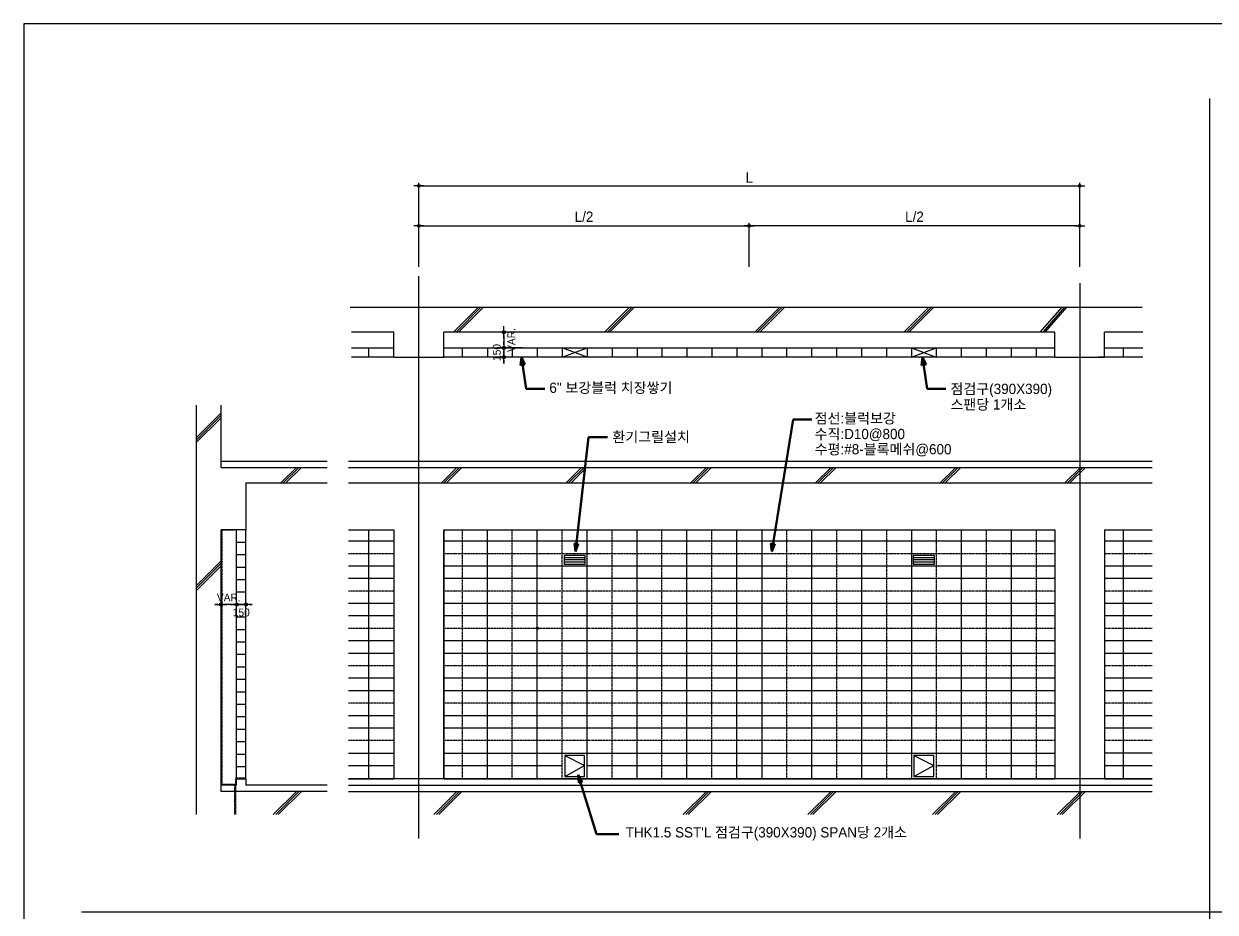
# Model space of a CAD drawing. Header units: millimetres. Extents: x 0 to 42000, y 0 to 29700.
# Drawn here: x 0 to 19108, y 15442 to 29700 of the extents above; entities that cross this region are included whole.
import ezdxf

# ---------------------------------------------------------------- set-up
doc = ezdxf.new("R2010")
doc.units = ezdxf.units.MM
for name, pattern in [('CEN', [35, 30, -2, 1, -2]), ('DASH_1', [55, 50, -2, 1, -2]), ('DASH_3', [3, 2, -1]), ('DASH_4', [3, 2, -1])]:
    doc.linetypes.add(name, pattern=pattern)
for name, color, linetype in [('1', 1, 'Continuous'), ('3', 3, 'Continuous'), ('3TEX', 3, 'Continuous'), ('4', 4, 'Continuous'), ('7', 7, 'Continuous'), ('7DIM', 9, 'Continuous'), ('9', 9, 'Continuous'), ('CEN', 1, 'CEN'), ('COL', 2, 'Continuous'), ('DIM', 7, 'Continuous'), ('SY', 1, 'Continuous')]:
    doc.layers.add(name, color=color, linetype=linetype)
doc.styles.add('1', font='')
doc.styles.add('나눔고딕', font='')
doc.styles.add('돋움', font='')
doc.styles.get('1').set_extended_font_data('Dotum')
doc.styles.get('나눔고딕').set_extended_font_data('Dotum')
doc.styles.get('돋움').set_extended_font_data('Dotum')
doc.dimstyles.new('DIM1', dxfattribs={"dimtxt": 3.5, "dimasz": 0.8, "dimexe": 1, "dimexo": 3, "dimgap": 1, "dimtad": 1, "dimdec": 0, "dimzin": 1, "dimlunit": 6, "dimtxsty": '나눔고딕', "dimblk": 'DIMDOT', "dimcen": 1, "dimclrd": 256, "dimclre": 256, "dimclrt": 3, "dimadec": 0, "dimazin": 0, "dimtfac": 1, "dimtdec": 0, "dimtix": 1, "dimtmove": 2, "dimatfit": 3, "dimldrblk": 'DIMDOT', "dimfxl": 1, "dimtolj": 1, "dimarcsym": 0})
doc.dimstyles.new('SAMOO-3', dxfattribs={"dimscale": 300, "dimtxt": 3.0005, "dimasz": 1, "dimexe": 2, "dimexo": 2, "dimgap": 1, "dimtad": 1, "dimdec": 0, "dimdsep": 46, "dimlunit": 6, "dimtxsty": '1', "dimblk1": 'DIMDOT', "dimblk2": 'DIMDOT', "dimsah": 1, "dimcen": 2.5, "dimdle": 1.5, "dimclrd": 8, "dimclre": 8, "dimclrt": 3, "dimadec": 0, "dimazin": 0, "dimtfac": 1, "dimtdec": 0, "dimtix": 1, "dimtmove": 2, "dimatfit": 3, "dimldrblk": 'DIMDOT', "dimfxl": 1, "dimtvp": 1, "dimtolj": 1, "dimtzin": 0, "dimarcsym": 0})

# ---------------------------------------------------------------- blocks, each defined once
blk = doc.blocks.new('DIMDOT')
at = {"color": 0}
blk.add_line((-2, 0), (2, 0), dxfattribs=at)
for radius in [0.5, 0.25]:
    blk.add_circle((0, 0), radius, dxfattribs=at)
blk = doc.blocks.new('*D3178')
at = {"layer": '7DIM', "lineweight": -2, "transparency": 16777216}
for p, q in [((6335, 25800), (6335, 26508)), ((6375, 26458), (11595, 26458)), ((11635, 25800), (11635, 26508))]:
    blk.add_line(p, q, dxfattribs=at)
at = {"layer": 'Defpoints', "color": 0, "transparency": 16777216}
for p in [(11635, 26458), (6335, 25650), (11635, 25650)]:
    blk.add_point(p, dxfattribs=at)
at = {"layer": '7DIM', "lineweight": -2, "transparency": 16777216, "xscale": 40, "yscale": 40, "zscale": 40, "rotation": 180}
blk.add_blockref('DIMDOT', (6335, 26458), dxfattribs=at)
at = {"layer": '7DIM', "lineweight": -2, "transparency": 16777216, "xscale": 40, "yscale": 40, "zscale": 40}
blk.add_blockref('DIMDOT', (11635, 26458), dxfattribs=at)
at = {"layer": '7DIM', "color": 3, "transparency": 16777216, "insert": (8985, 26603), "char_height": 165, "attachment_point": 5, "style": '나눔고딕'}
blk.add_mtext('\\A1;L/2', dxfattribs=at)
blk = doc.blocks.new('*D3179')
at = {"layer": '7DIM', "lineweight": -2, "transparency": 16777216}
for p, q in [((6335, 25800), (6335, 27150)), ((16935, 25800), (16935, 27150)), ((6375, 27100), (16895, 27100))]:
    blk.add_line(p, q, dxfattribs=at)
at = {"layer": 'Defpoints', "color": 0, "transparency": 16777216}
for p in [(16935, 27100), (6335, 25650), (16935, 25650)]:
    blk.add_point(p, dxfattribs=at)
at = {"layer": '7DIM', "lineweight": -2, "transparency": 16777216, "xscale": 40, "yscale": 40, "zscale": 40, "rotation": 180}
blk.add_blockref('DIMDOT', (6335, 27100), dxfattribs=at)
at = {"layer": '7DIM', "lineweight": -2, "transparency": 16777216, "xscale": 40, "yscale": 40, "zscale": 40}
blk.add_blockref('DIMDOT', (16935, 27100), dxfattribs=at)
at = {"layer": '7DIM', "color": 3, "transparency": 16777216, "insert": (11635, 27232), "char_height": 165, "attachment_point": 5, "style": '나눔고딕'}
blk.add_mtext('\\A1;L', dxfattribs=at)
blk = doc.blocks.new('*D3180')
at = {"layer": '7DIM', "lineweight": -2, "transparency": 16777216}
for p, q in [((11635, 25800), (11635, 26508)), ((16895, 26458), (11675, 26458)), ((16935, 25800), (16935, 26508))]:
    blk.add_line(p, q, dxfattribs=at)
at = {"layer": 'Defpoints', "color": 0, "transparency": 16777216}
for p in [(11635, 26458), (11635, 25650), (16935, 25650)]:
    blk.add_point(p, dxfattribs=at)
at = {"layer": '7DIM', "lineweight": -2, "transparency": 16777216, "xscale": 40, "yscale": 40, "zscale": 40}
for p, rotation in [((11635, 26458), 179.9999999636743), ((16935, 26458), 359.9999999636743)]:
    blk.add_blockref('DIMDOT', p, dxfattribs=dict(at, rotation=rotation))
at = {"layer": '7DIM', "color": 3, "transparency": 16777216, "insert": (14285, 26603), "char_height": 165, "attachment_point": 5, "rotation": 360, "style": '나눔고딕'}
blk.add_mtext('\\A1;L/2', dxfattribs=at)
blk = doc.blocks.new('*D3181')
at = {"layer": 'Defpoints', "color": 0, "transparency": 16777216}
for p in [(8098, 24750), (7698, 24500), (8098, 24500)]:
    blk.add_point(p, dxfattribs=at)
at = {"layer": 'DIM', "color": 8, "lineweight": -2, "transparency": 16777216}
for p, q in [((7998, 24750), (7598, 24750)), ((7698, 24700), (7698, 24550)), ((7998, 24500), (7598, 24500))]:
    blk.add_line(p, q, dxfattribs=at)
at = {"layer": 'DIM', "color": 8, "lineweight": -2, "transparency": 16777216, "xscale": 50, "yscale": 50, "zscale": 50}
for p, rotation in [((7698, 24750), 90), ((7698, 24500), 270)]:
    blk.add_blockref('DIMDOT', p, dxfattribs=dict(at, rotation=rotation))
at = {"layer": 'DIM', "color": 3, "transparency": 16777216, "insert": (7820, 24625), "char_height": 125, "attachment_point": 5, "rotation": 90, "style": '1'}
blk.add_mtext('\\A1;VAR.', dxfattribs=at)
blk = doc.blocks.new('*D3182')
at = {"layer": 'Defpoints', "color": 0, "transparency": 16777216}
for p in [(8098, 24500), (7698, 24350), (8098, 24350)]:
    blk.add_point(p, dxfattribs=at)
at = {"layer": 'DIM', "color": 8, "lineweight": -2, "transparency": 16777216}
for p, q in [((7998, 24500), (7598, 24500)), ((7698, 24550), (7698, 24600)), ((7698, 24500), (7698, 24350)), ((7998, 24350), (7598, 24350)), ((7698, 24300), (7698, 24250))]:
    blk.add_line(p, q, dxfattribs=at)
at = {"layer": 'DIM', "color": 8, "lineweight": -2, "transparency": 16777216, "xscale": 50, "yscale": 50, "zscale": 50}
for p, rotation in [((7698, 24500), 270), ((7698, 24350), 90)]:
    blk.add_blockref('DIMDOT', p, dxfattribs=dict(at, rotation=rotation))
at = {"layer": 'DIM', "color": 3, "transparency": 16777216, "insert": (7586, 24425), "char_height": 125, "attachment_point": 5, "rotation": 90, "style": '1'}
blk.add_mtext('\\A1;150', dxfattribs=at)
blk = doc.blocks.new('*D3183')
at = {"layer": 'Defpoints', "color": 0, "transparency": 16777216}
for p in [(3163, 20380), (3163, 19980), (3413, 19980)]:
    blk.add_point(p, dxfattribs=at)
at = {"layer": 'DIM', "color": 8, "lineweight": -2, "transparency": 16777216}
for p, q in [((3163, 20080), (3163, 20480)), ((3413, 20080), (3413, 20480)), ((3113, 20380), (3063, 20380)), ((3413, 20380), (3163, 20380)), ((3463, 20380), (3513, 20380))]:
    blk.add_line(p, q, dxfattribs=at)
at = {"layer": 'DIM', "color": 8, "lineweight": -2, "transparency": 16777216, "xscale": 50, "yscale": 50, "zscale": 50}
blk.add_blockref('DIMDOT', (3163, 20380), dxfattribs=at)
at = {"layer": 'DIM', "color": 8, "lineweight": -2, "transparency": 16777216, "xscale": 50, "yscale": 50, "zscale": 50, "rotation": 180}
blk.add_blockref('DIMDOT', (3413, 20380), dxfattribs=at)
at = {"layer": 'DIM', "color": 3, "transparency": 16777216, "insert": (3288, 20492), "char_height": 125, "attachment_point": 5, "style": '1'}
blk.add_mtext('\\A1;VAR.', dxfattribs=at)
blk = doc.blocks.new('*D3184')
at = {"layer": 'Defpoints', "color": 0, "transparency": 16777216}
for p in [(3563, 20380), (3413, 19980), (3563, 19980)]:
    blk.add_point(p, dxfattribs=at)
at = {"layer": 'DIM', "color": 8, "lineweight": -2, "transparency": 16777216}
for p, q in [((3413, 20080), (3413, 20480)), ((3563, 20080), (3563, 20480)), ((3363, 20380), (3313, 20380)), ((3413, 20380), (3563, 20380)), ((3613, 20380), (3663, 20380))]:
    blk.add_line(p, q, dxfattribs=at)
at = {"layer": 'DIM', "color": 8, "lineweight": -2, "transparency": 16777216, "xscale": 50, "yscale": 50, "zscale": 50}
blk.add_blockref('DIMDOT', (3413, 20380), dxfattribs=at)
at = {"layer": 'DIM', "color": 8, "lineweight": -2, "transparency": 16777216, "xscale": 50, "yscale": 50, "zscale": 50, "rotation": 180}
blk.add_blockref('DIMDOT', (3563, 20380), dxfattribs=at)
at = {"layer": 'DIM', "color": 3, "transparency": 16777216, "insert": (3488, 20252), "char_height": 125, "attachment_point": 5, "style": '1'}
blk.add_mtext('\\A1;150', dxfattribs=at)

msp = doc.modelspace()

# ---------------------------------------------------------------- linework, layer by layer
msp.add_lwpolyline([(0, 0), (42000, 0), (42000, 29700), (0, 29700)], close=True)
at = {"layer": '1', "color": 9, "linetype": 'DASH_1'}
msp.add_line((18095.2, 17581), (5205.9, 17581), dxfattribs=at)
at = {"layer": '3', "color": 6}
for p, q in [((5255.1, 24500.5), (5934.9, 24500.5)), ((6734.9, 24500.5), (16534.9, 24500.5)), ((17334.9, 24500.5), (17947.9, 24500.5)), ((5934.9, 24350.5), (5255.1, 24350.5)), ((16534.9, 24350.5), (6734.9, 24350.5)), ((17947.9, 24350.5), (17234.9, 24350.5)), ((3413.1, 17581), (3413.1, 21581)), ((3563.1, 17581), (3563.1, 21581))]:
    msp.add_line(p, q, dxfattribs=at)
at = {"layer": '3', "color": 7}
for p, q in [((5534.9, 24350.5), (5534.9, 24500.5)), ((7034.9, 24350.5), (7034.9, 24500.5)), ((7434.9, 24500.5), (7434.9, 24350.5)), ((7834.9, 24500.5), (7834.9, 24350.5)), ((8234.9, 24500.5), (8234.9, 24350.5)), ((9034.9, 24350.5), (8634.9, 24500.5)), ((8634.9, 24350.5), (9034.9, 24500.5)), ((8634.9, 24500.5), (8634.9, 24350.5)), ((9034.9, 24500.5), (9034.9, 24350.5)), ((9434.9, 24500.5), (9434.9, 24350.5)), ((9834.9, 24500.5), (9834.9, 24350.5)), ((10234.9, 24500.5), (10234.9, 24350.5)), ((10634.9, 24500.5), (10634.9, 24350.5)), ((11034.9, 24500.5), (11034.9, 24350.5)), ((11434.9, 24500.5), (11434.9, 24350.5)), ((11834.9, 24500.5), (11834.9, 24350.5)), ((12234.9, 24500.5), (12234.9, 24350.5)), ((12634.9, 24500.5), (12634.9, 24350.5)), ((13034.9, 24500.5), (13034.9, 24350.5)), ((13434.9, 24500.5), (13434.9, 24350.5)), ((13834.9, 24500.5), (13834.9, 24350.5)), ((14234.9, 24500.5), (14634.9, 24350.5)), ((14234.9, 24350.5), (14634.9, 24500.5)), ((14234.9, 24500.5), (14234.9, 24350.5)), ((14634.9, 24500.5), (14634.9, 24350.5)), ((15034.9, 24500.5), (15034.9, 24350.5)), ((15434.9, 24500.5), (15434.9, 24350.5)), ((15834.9, 24500.5), (15834.9, 24350.5)), ((16234.9, 24500.5), (16234.9, 24350.5)), ((17634.9, 24500.5), (17634.9, 24350.5)), ((5534.9, 17581), (5534.9, 21581)), ((6734.9, 17581), (6734.9, 21581)), ((7434.9, 17581), (7434.9, 21581)), ((8234.9, 17581), (8234.9, 21581)), ((9034.9, 17581), (9034.9, 21581)), ((9834.9, 17581), (9834.9, 21581)), ((10634.9, 17581), (10634.9, 21581)), ((11434.9, 17581), (11434.9, 21581)), ((11834.9, 21581), (11834.9, 17581)), ((12634.9, 21581), (12634.9, 17581)), ((13434.9, 21581), (13434.9, 17581)), ((14234.9, 21581), (14234.9, 17581)), ((15034.9, 21581), (15034.9, 17581)), ((15834.9, 21581), (15834.9, 17581)), ((16534.9, 21581), (16534.9, 17581)), ((17334.9, 21581), (17334.9, 17581)), ((17634.9, 21581), (17634.9, 17581)), ((3413, 21381.1), (3563, 21381.1)), ((5934.9, 21396), (5205.9, 21396)), ((16534.9, 21396), (6734.9, 21396)), ((18095.2, 21396), (17334.9, 21396)), ((3413, 21181.1), (3563, 21181.1)), ((9004.9, 21166), (8664.9, 21166)), ((8664.9, 21166), (8664.9, 21026)), ((8664.9, 21026), (9004.9, 21026)), ((9004.9, 21026), (9004.9, 21166)), ((14264.9, 21166), (14264.9, 21026)), ((14604.9, 21166), (14264.9, 21166)), ((14264.9, 21026), (14604.9, 21026)), ((14604.9, 21026), (14604.9, 21166)), ((3413, 20981.1), (3563, 20981.1)), ((5934.9, 20996), (5205.9, 20996)), ((16534.9, 20996), (6734.9, 20996)), ((18095.2, 20996), (17334.9, 20996)), ((3413, 20781.1), (3563, 20781.1)), ((5934.9, 20796), (5205.9, 20796)), ((16534.9, 20796), (6734.9, 20796)), ((18095.2, 20796), (17334.9, 20796)), ((3413, 20581.1), (3563, 20581.1)), ((3413, 20381.1), (3563, 20381.1)), ((5934.9, 20396), (5205.9, 20396)), ((16534.9, 20396), (6734.9, 20396)), ((18095.2, 20396), (17334.9, 20396)), ((3413.1, 20181.1), (3563.1, 20181.1)), ((5934.9, 20196), (5205.9, 20196)), ((16534.9, 20196), (6734.9, 20196)), ((18095.2, 20196), (17334.9, 20196)), ((3413.1, 19981.1), (3563.1, 19981.1)), ((3413.1, 19781), (3563.1, 19781)), ((5934.9, 19796), (5205.9, 19796)), ((16534.9, 19796), (6734.9, 19796)), ((18095.2, 19796), (17334.9, 19796)), ((3413.1, 19581), (3563.1, 19581)), ((5934.9, 19596), (5205.9, 19596)), ((16534.9, 19596), (6734.9, 19596)), ((18095.2, 19596), (17334.9, 19596)), ((3413.1, 19381), (3563.1, 19381)), ((3413.1, 19181), (3563.1, 19181)), ((5934.9, 19196), (5205.9, 19196)), ((16534.9, 19196), (6734.9, 19196)), ((18095.2, 19196), (17334.9, 19196)), ((3413.1, 18981), (3563.1, 18981)), ((5934.9, 18996), (5205.9, 18996)), ((16534.9, 18996), (6734.9, 18996)), ((18095.2, 18996), (17334.9, 18996)), ((3413.1, 18781), (3563.1, 18781)), ((3413.1, 18581), (3563.1, 18581)), ((5934.9, 18596), (5205.9, 18596)), ((16534.9, 18596), (6734.9, 18596)), ((18095.2, 18596), (17334.9, 18596)), ((3413.1, 18381), (3563.1, 18381)), ((5934.9, 18396), (5205.9, 18396)), ((16534.9, 18396), (6734.9, 18396)), ((18095.2, 18396), (17334.9, 18396)), ((3413.2, 18181), (3563.2, 18181)), ((3413.2, 17980.9), (3563.2, 17980.9)), ((5205.9, 17996), (5934.9, 17996)), ((6734.9, 17996), (9034.9, 17996)), ((9034.9, 17996), (14634.9, 17996)), ((14634.9, 17996), (16534.9, 17996)), ((18095.2, 17996), (17334.9, 17996)), ((3413.1, 17781), (3563.1, 17781)), ((5205.9, 17796), (5934.9, 17796)), ((6734.9, 17796), (8634.9, 17796)), ((8674.9, 17956), (8994.9, 17796)), ((8994.9, 17956), (8674.9, 17956)), ((8674.9, 17956), (8674.9, 17621)), ((8674.9, 17621), (8994.9, 17796)), ((8994.9, 17621), (8994.9, 17956)), ((9034.9, 17796), (14234.9, 17796)), ((14274.9, 17956), (14594.9, 17796)), ((14274.9, 17956), (14274.9, 17621)), ((14594.9, 17956), (14274.9, 17956)), ((14274.9, 17621), (14594.9, 17796)), ((14594.9, 17621), (14594.9, 17956)), ((14634.9, 17796), (16534.9, 17796)), ((17334.9, 17796), (18095.2, 17796)), ((8674.9, 17621), (8994.9, 17621)), ((14274.9, 17621), (14594.9, 17621))]:
    msp.add_line(p, q, dxfattribs=at)
at = {"layer": '3', "color": 6, "linetype": 'DASH_3'}
for p, q in [((7034.9, 17581), (7034.9, 21581)), ((7834.9, 17581), (7834.9, 21581)), ((8634.9, 17581), (8634.9, 21581)), ((9434.9, 17581), (9434.9, 21581)), ((10234.9, 17581), (10234.9, 21581)), ((11034.9, 17581), (11034.9, 21581)), ((12234.9, 21581), (12234.9, 17581)), ((13034.9, 21581), (13034.9, 17581)), ((13834.9, 21581), (13834.9, 17581)), ((14634.9, 21581), (14634.9, 17581)), ((15434.9, 21581), (15434.9, 17581)), ((16234.9, 21581), (16234.9, 17581)), ((5934.9, 21196), (5205.9, 21196)), ((16534.9, 21196), (6734.9, 21196)), ((18095.2, 21196), (17334.9, 21196)), ((5934.9, 20596), (5205.9, 20596)), ((16534.9, 20596), (6734.9, 20596)), ((18095.2, 20596), (17334.9, 20596)), ((5934.9, 19996), (5205.9, 19996)), ((16534.9, 19996), (6734.9, 19996)), ((18095.2, 19996), (17334.9, 19996)), ((5934.9, 19396), (5205.9, 19396)), ((16534.9, 19396), (6734.9, 19396)), ((18095.2, 19396), (17334.9, 19396)), ((5934.9, 18796), (5205.9, 18796)), ((16534.9, 18796), (6734.9, 18796)), ((18095.2, 18796), (17334.9, 18796)), ((5934.9, 18196), (5205.9, 18196)), ((16534.9, 18196), (6734.9, 18196)), ((18095.2, 18196), (17334.9, 18196))]:
    msp.add_line(p, q, dxfattribs=at)
at = {"layer": '3', "color": 8}
for p, q in [((9004.9, 21131), (8664.9, 21131)), ((9004.9, 21096), (8664.9, 21096)), ((9004.9, 21061), (8664.9, 21061)), ((14604.9, 21131), (14264.9, 21131)), ((14604.9, 21096), (14264.9, 21096)), ((14604.9, 21061), (14264.9, 21061))]:
    msp.add_line(p, q, dxfattribs=at)
at = {"layer": '3', "color": 7}
msp.add_circle((8234.9, 19996), 20, dxfattribs=at)
at = {"layer": '4', "color": 10, "linetype": 'DASH_4'}
msp.add_line((3163.1, 21581), (3378.1, 21581), dxfattribs=at)
at = {"layer": '4', "color": 7, "linetype": 'DASH_4'}
for p, q in [((3178.1, 21581), (3178.1, 17496)), ((3398.1, 17596), (3563.1, 17596)), ((3398.1, 17496), (3398.1, 17596)), ((3178.1, 17496), (3398.1, 17496)), ((3378.1, 17500.3), (3378.1, 17010.3)), ((3398.1, 17010.3), (3398.1, 17500.3))]:
    msp.add_line(p, q, dxfattribs=at)
at = {"layer": '7', "color": 8}
for p, q in [((6892.5, 24750.5), (7292.5, 25150.5)), ((7332.5, 25150.5), (6932.5, 24750.5)), ((6972.5, 24750.5), (7372.5, 25150.5)), ((9315.6, 24750.5), (9715.6, 25150.5)), ((9755.6, 25150.5), (9355.6, 24750.5)), ((9395.6, 24750.5), (9795.6, 25150.5)), ((11723.3, 24750.5), (12123.3, 25150.5)), ((12163.3, 25150.5), (11763.3, 24750.5)), ((11803.3, 24750.5), (12203.3, 25150.5)), ((14115.6, 24750.5), (14515.6, 25150.5)), ((14555.6, 25150.5), (14155.6, 24750.5)), ((14195.6, 24750.5), (14595.6, 25150.5)), ((16301.3, 24750.5), (16651.3, 25150.5)), ((16691.3, 25150.5), (16341.3, 24750.5)), ((16381.3, 24750.5), (16731.3, 25150.5)), ((3163.1, 23457.7), (2763.1, 23057.7)), ((2763.1, 23017.7), (3163.1, 23417.7)), ((3163.1, 23377.7), (2763.1, 22977.7)), ((4371.8, 22581), (4121.8, 22331)), ((4411.8, 22581), (4161.8, 22331)), ((4201.8, 22331), (4451.8, 22581)), ((6947, 22581), (6697, 22331)), ((6987, 22581), (6737, 22331)), ((6777, 22331), (7027, 22581)), ((8947, 22581), (8697, 22331)), ((8987, 22581), (8737, 22331)), ((8777, 22331), (9027, 22581)), ((10947, 22581), (10697, 22331)), ((10987, 22581), (10737, 22331)), ((10777, 22331), (11027, 22581)), ((12947, 22581), (12697, 22331)), ((12987, 22581), (12737, 22331)), ((12777, 22331), (13027, 22581)), ((14947, 22581), (14697, 22331)), ((14987, 22581), (14737, 22331)), ((14777, 22331), (15027, 22581)), ((16947, 22581), (16697, 22331)), ((16987, 22581), (16737, 22331)), ((16777, 22331), (17027, 22581)), ((3163.1, 21081.9), (2763.1, 20681.9)), ((2763.1, 20641.9), (3163.1, 21041.9)), ((3163.1, 21001.9), (2763.1, 20601.9)), ((4371.8, 17381), (4001.1, 17010.3)), ((4411.8, 17381), (4041.1, 17010.3)), ((4081.1, 17010.3), (4451.8, 17381)), ((6947, 17381), (6576.3, 17010.3)), ((6987, 17381), (6616.3, 17010.3)), ((6656.3, 17010.3), (7027, 17381)), ((10947, 17381), (10576.3, 17010.3)), ((10987, 17381), (10616.3, 17010.3)), ((10656.3, 17010.3), (11027, 17381)), ((12947, 17381), (12576.3, 17010.3)), ((12987, 17381), (12616.3, 17010.3)), ((12656.3, 17010.3), (13027, 17381)), ((14947, 17381), (14576.3, 17010.3)), ((14987, 17381), (14616.3, 17010.3)), ((14656.3, 17010.3), (15027, 17381)), ((16947, 17381), (16576.3, 17010.3)), ((16987, 17381), (16616.3, 17010.3)), ((16656.3, 17010.3), (17027, 17381))]:
    msp.add_line(p, q, dxfattribs=at)
at = {"layer": '7', "color": 6}
for p, q in [((3163.1, 22681), (4863.1, 22681)), ((5205.9, 22681), (18095.2, 22681)), ((3413.1, 17581), (3563.1, 17581)), ((3413.1, 17481), (3413.1, 17581)), ((3563.1, 17581), (3563.1, 17481)), ((3413.1, 17481), (3163.1, 17481)), ((4863.1, 17481), (3563.1, 17481)), ((5205.9, 17481), (18095.2, 17481))]:
    msp.add_line(p, q, dxfattribs=at)
at = {"layer": '7', "color": 7}
for p, q in [((5205.9, 21581), (5934.9, 21581)), ((5934.9, 21581), (5934.9, 17581)), ((6734.9, 21581), (16534.9, 21581)), ((6734.9, 21581), (6734.9, 17581)), ((17334.9, 21581), (18095.2, 21581)), ((5205.9, 17581), (5934.9, 17581)), ((6734.9, 17581), (16534.9, 17581)), ((17334.9, 17581), (18095.2, 17581))]:
    msp.add_line(p, q, dxfattribs=at)
at = {"layer": '9'}
for p, q in [((19025, 1252.7), (19025, 28502.7)), ((37125, 15443.4), (925, 15443.4))]:
    msp.add_line(p, q, dxfattribs=at)
at = {"layer": 'CEN', "linetype": 'DASH_1'}
for p, q in [((6334.9, 16627.1), (6334.9, 25649.7)), ((16934.9, 25539.8), (16934.9, 16622.6))]:
    msp.add_line(p, q, dxfattribs=at)
at = {"layer": 'COL'}
for p, q in [((5234.9, 25150.5), (17934.9, 25150.5)), ((5934.9, 24750.5), (5255.1, 24750.5)), ((5934.9, 24350.5), (5934.9, 24750.5)), ((16534.9, 24750.5), (6734.9, 24750.5)), ((6734.9, 24350.5), (6734.9, 24750.5)), ((16534.9, 24350.5), (16534.9, 24750.5)), ((17947.9, 24750.5), (17334.9, 24750.5)), ((17334.9, 24350.5), (17334.9, 24750.5)), ((5934.9, 24350.5), (6734.9, 24350.5)), ((16534.9, 24350.5), (17334.9, 24350.5)), ((2763.1, 23581), (2763.1, 17010.3)), ((3163.1, 22581), (3163.1, 23581)), ((3163.1, 22581), (4863.1, 22581)), ((5205.9, 22581), (18095.2, 22581)), ((3563.1, 22331), (4863.1, 22331)), ((3563.1, 22331), (3563.1, 21581)), ((5205.9, 22331), (18095.2, 22331)), ((3163.1, 17381), (3163.1, 21581)), ((3563.1, 21581), (3163.1, 21581)), ((4863.1, 17381), (3163.1, 17381)), ((5205.9, 17381), (18095.2, 17381))]:
    msp.add_line(p, q, dxfattribs=at)
at = {"layer": 'SY', "lineweight": 50}
for p, q in [((7982, 24350.5), (7963.7, 24218.9)), ((7982, 24350.5), (8037.8, 24229.9)), ((7982, 24350.5), (8057.3, 23843.4)), ((14414.3, 24350.5), (14396, 24218.9)), ((14414.3, 24350.5), (14470, 24229.9)), ((14414.3, 24350.5), (14489.5, 23843.4)), ((7963.7, 24218.9), (8037.8, 24229.9)), ((14396, 24218.9), (14470, 24229.9)), ((8057.3, 23843.4), (8357.3, 23843.4)), ((14489.5, 23843.4), (14789.5, 23843.4)), ((11998.8, 21229.2), (12338.3, 23350.7)), ((12338.3, 23350.7), (12638.3, 23350.7)), ((8847.8, 21229.2), (9057.1, 23064.1)), ((9057.1, 23064.1), (9359.2, 23064.1)), ((8847.8, 21229.2), (8832.6, 21358.8)), ((8832.6, 21358.8), (8891.8, 21352)), ((8847.8, 21229.2), (8891.8, 21352)), ((11998.8, 21229.2), (11983.6, 21358.8)), ((11983.6, 21358.8), (12042.8, 21352)), ((11998.8, 21229.2), (12042.8, 21352)), ((8891.6, 17646), (9186.3, 16696.8)), ((8891.6, 17646), (8900.8, 17515.8)), ((8891.6, 17646), (8957.7, 17533.5)), ((8900.8, 17515.8), (8957.7, 17533.5)), ((9186.3, 16696.8), (9543.3, 16696.8))]:
    msp.add_line(p, q, dxfattribs=at)

# ---------------------------------------------------------------- texts
at = {"layer": '3TEX', "linetype": 'Continuous', "style": '돋움'}
for s, p in [('6" 보강블럭 치장쌓기', (8429.1, 23776.8)), ('점검구(390X390)', (14862.5, 23758.3)), ('스팬당 1개소', (14862.5, 23508.1)), ('점선:블럭보강', (12683.9, 23285.9)), ('환기그릴설치', (9440.3, 22987.3)), ('수직:D10@800', (12683.5, 23034.4)), ('수평:#8-블록메쉬@600', (12685.4, 22789.6)), ("THK1.5 SST'L 점검구(390X390) SPAN당 2개소", (9653.5, 16641.2))]:
    msp.add_text(s, height=165, dxfattribs=at).set_placement(p)

# ---------------------------------------------------------------- dimensions: what is measured, and where the dimension line sits
at = {"layer": '7DIM'}
dim = msp.add_linear_dim(base=(16934.9, 27099.7), p1=(6334.9, 25649.7), p2=(16934.9, 25649.7), text='L', dimstyle='DIM1', override={"dimscale": 50, "dimtxt": 3.3}, dxfattribs=at)
dim.commit()
dim.dimension.update_dxf_attribs({"geometry": '*D3179', "text_midpoint": (11634.9, 27232.3)})
for p1, distance, picture, middle in [((6334.9, 25649.7), 808.8, '*D3178', (8984.9, 26602.8)), ((16934.9, 25649.7), -808.8, '*D3180', (14284.9, 26602.8))]:
    dim = msp.add_aligned_dim(p1=p1, p2=(11634.9, 25649.7), distance=distance, text='L/2', dimstyle='DIM1', override={"dimscale": 50, "dimtxt": 3.3}, dxfattribs=at)
    dim.commit()
    dim.dimension.update_dxf_attribs({"geometry": picture, "text_midpoint": middle})
at = {"layer": 'DIM'}
dim = msp.add_linear_dim(base=(7698.3, 24500.5), p1=(8098.3, 24750.5), p2=(8098.3, 24500.5), angle=90, text='VAR.', dimstyle='SAMOO-3', override={"dimscale": 50, "dimtxt": 2.5}, dxfattribs=at)
dim.commit()
dim.dimension.update_dxf_attribs({"geometry": '*D3181', "text_midpoint": (7820, 24625.5), "dimtype": 160})
dim = msp.add_linear_dim(base=(7698.3, 24350.5), p1=(8098.3, 24500.5), p2=(8098.3, 24350.5), angle=90, dimstyle='SAMOO-3', override={"dimscale": 50, "dimtxt": 2.5}, dxfattribs=at)
dim.commit()
dim.dimension.update_dxf_attribs({"geometry": '*D3182', "text_midpoint": (7585.7, 24425.5)})
dim = msp.add_linear_dim(base=(3163.1, 20379.6), p1=(3413.1, 19979.6), p2=(3163.1, 19979.6), text='VAR.', dimstyle='SAMOO-3', override={"dimscale": 50, "dimtxt": 2.5}, dxfattribs=at)
dim.commit()
dim.dimension.update_dxf_attribs({"geometry": '*D3183', "text_midpoint": (3288.1, 20492.2)})
dim = msp.add_linear_dim(base=(3563.1, 20379.6), p1=(3413.1, 19979.6), p2=(3563.1, 19979.6), angle=180, dimstyle='SAMOO-3', override={"dimscale": 50, "dimtxt": 2.5}, dxfattribs=at)
dim.commit()
dim.dimension.update_dxf_attribs({"geometry": '*D3184', "text_midpoint": (3488.1, 20251.9), "dimtype": 160})

doc.saveas('drawing.dxf')
